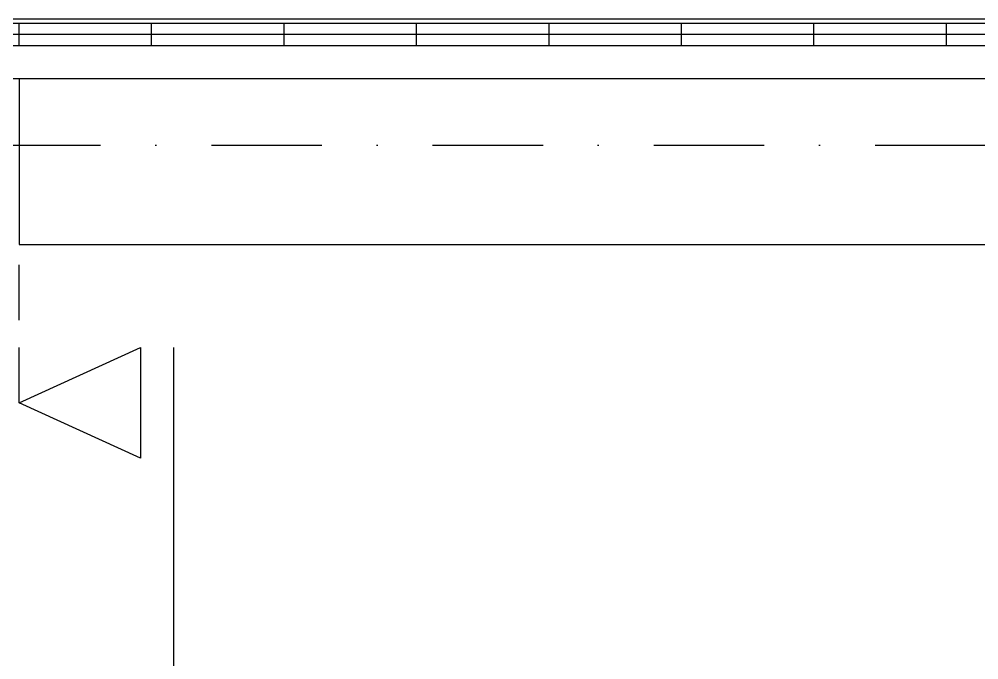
# Model space of a CAD drawing. Header units: centimetres. Extents: x 26569 to 160723, y -3143 to 14565.
# Drawn here: x 45934 to 46151.3, y 3146.4 to 3291.4 of the extents above; entities that cross this region are included whole.
import ezdxf

# ---------------------------------------------------------------- set-up
doc = ezdxf.new("R2010")
doc.units = ezdxf.units.CM
doc.header["$LTSCALE"] = 100
doc.linetypes.add('DASHDOT2', pattern=[0.5, 0.25, -0.125, 0, -0.125])
doc.linetypes.add('HIDDEN2', pattern=[0.1875, 0.125, -0.0625])
for name, color, linetype in [('A-ANNO-DIMS', 187, 'Continuous'), ('A-ANNO-GRID', 155, 'DASHDOT2'), ('A-ELEV-01', 255, 'Continuous'), ('A-ELEV-03', 251, 'Continuous'), ('A-WALL-INSL', 249, 'Continuous'), ('A-WALL-SNWPNL', 200, 'Continuous')]:
    doc.layers.add(name, color=color, linetype=linetype)
doc.linetypes.add('BATTING', pattern='A,0.00254,-2.54,[134,ltypeshp.shx,S=2.54,R=0,X=-2.54,Y=0],-5.08,[134,ltypeshp.shx,S=2.54,R=180,X=2.54,Y=0],-2.54', length=10.16254)

msp = doc.modelspace()

# ---------------------------------------------------------------- linework, layer by layer
at = {"layer": 'A-ANNO-DIMS', "linetype": 'HIDDEN2'}
msp.add_line((45933.99, 3204.55), (45933.99, 3240.4), dxfattribs=at)
at = {"layer": 'A-ANNO-DIMS'}
msp.add_lwpolyline([(45933.99, 3204.55), (45961.49, 3217.05), (45961.49, 3192.05)], close=True, dxfattribs=at)
msp.add_lwpolyline([(45968.99, 3001.9), (45968.99, 3217.05)], dxfattribs=at)
at = {"layer": 'A-ANNO-GRID'}
msp.add_line((45476.53, 3262.91), (46260.77, 3262.91), dxfattribs=at)
at = {"layer": 'A-ELEV-01'}
for points in [[(46203.99, 3277.9), (45819.94, 3277.9)], [(45933.99, 3277.9), (45933.99, 3240.4)], [(45933.99, 3240.4), (46233.99, 3240.4)]]:
    msp.add_lwpolyline(points, dxfattribs=at)
at = {"layer": 'A-ELEV-03'}
msp.add_line((46203.99, 3290.4), (45783.99, 3290.4), dxfattribs=at)
at = {"layer": 'A-WALL-INSL', "linetype": 'BATTING', "ltscale": 0.005}
msp.add_line((46203.99, 3287.9), (45783.99, 3287.9), dxfattribs=at)
at = {"layer": 'A-WALL-SNWPNL', "ltscale": 100}
for p, q in [((46203.99, 3291.4), (45783.99, 3291.4)), ((45933.99, 3285.4), (45933.99, 3290.4)), ((45963.99, 3285.4), (45963.99, 3290.4)), ((45993.99, 3285.4), (45993.99, 3290.4)), ((46023.99, 3285.4), (46023.99, 3290.4)), ((46053.99, 3285.4), (46053.99, 3290.4)), ((46083.99, 3285.4), (46083.99, 3290.4)), ((46113.99, 3285.4), (46113.99, 3290.4)), ((46143.99, 3285.4), (46143.99, 3290.4)), ((46203.99, 3285.4), (45783.99, 3285.4))]:
    msp.add_line(p, q, dxfattribs=at)

doc.saveas('drawing.dxf')
